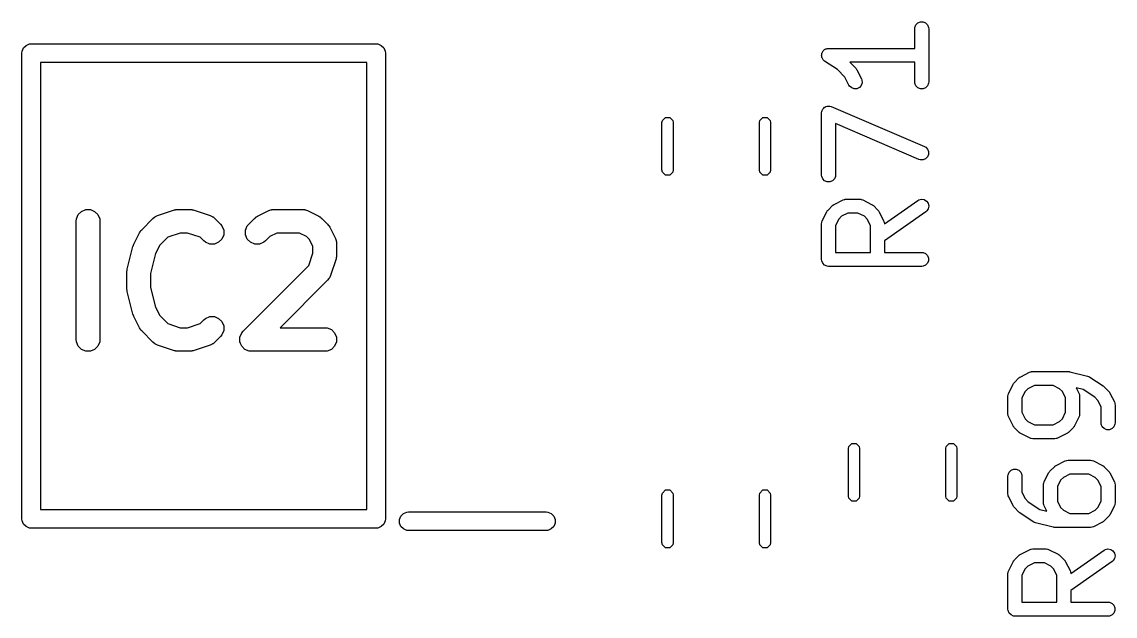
# Model space of a CAD drawing. Extents: x 1.07 to 8.07, y -3.47 to -0.77.
# Drawn here: x 3.4665 to 3.9283, y -2.984 to -2.7329 of the extents above; entities that cross this region are included whole.
import ezdxf

# ---------------------------------------------------------------- set-up
doc = ezdxf.new("R2010")
doc.units = 0
doc.header["$MEASUREMENT"] = 0
doc.layers.add('BLACK', color=7, linetype='CONTINUOUS')

msp = doc.modelspace()

# ---------------------------------------------------------------- linework, layer by layer
at = {"layer": 'BLACK', "linetype": 'CONTINUOUS'}
for p, q in [((3.84419, -2.73411), (3.84501, -2.7333)), ((3.84501, -2.7333), (3.84607, -2.73286)), ((3.84607, -2.73286), (3.84722, -2.73286)), ((3.84722, -2.73286), (3.84829, -2.7333)), ((3.84829, -2.7333), (3.8491, -2.73411)), ((3.84369, -2.73575), (3.84375, -2.73518)), ((3.84369, -2.74405), (3.84369, -2.73575)), ((3.84375, -2.73518), (3.84419, -2.73411)), ((3.8491, -2.73411), (3.84954, -2.73518)), ((3.84954, -2.73518), (3.8496, -2.73575)), ((3.8496, -2.73575), (3.8496, -2.75825)), ((3.4672, -2.74388), (3.46829, -2.74279)), ((3.46829, -2.74279), (3.4697, -2.7422)), ((3.4697, -2.7422), (3.47047, -2.74213)), ((3.47047, -2.74213), (3.61614, -2.74213)), ((3.61614, -2.74213), (3.61691, -2.7422)), ((3.61691, -2.7422), (3.61833, -2.74279)), ((3.61833, -2.74279), (3.61942, -2.74388)), ((3.46654, -2.74606), (3.46661, -2.74529)), ((3.46654, -2.94291), (3.46654, -2.74606)), ((3.46661, -2.74529), (3.4672, -2.74388)), ((3.61942, -2.74388), (3.62, -2.74529)), ((3.62, -2.74529), (3.62008, -2.74606)), ((3.62008, -2.74606), (3.62008, -2.94291)), ((3.80432, -2.747), (3.80438, -2.74672)), ((3.80438, -2.74729), (3.80432, -2.747)), ((3.80438, -2.74642), (3.80449, -2.74616)), ((3.80438, -2.74672), (3.80438, -2.74642)), ((3.80438, -2.74758), (3.80438, -2.74729)), ((3.80449, -2.74785), (3.80438, -2.74758)), ((3.80449, -2.74616), (3.80455, -2.74587)), ((3.80455, -2.74587), (3.80471, -2.74563)), ((3.80471, -2.74563), (3.80482, -2.74536)), ((3.80482, -2.74536), (3.80503, -2.74516)), ((3.80503, -2.74516), (3.80519, -2.74491)), ((3.80519, -2.74491), (3.80543, -2.74475)), ((3.80543, -2.74475), (3.80564, -2.74455)), ((3.80564, -2.74455), (3.8059, -2.74443)), ((3.8059, -2.74443), (3.80614, -2.74427)), ((3.80614, -2.74427), (3.80643, -2.74422)), ((3.80643, -2.74422), (3.8067, -2.7441)), ((3.8067, -2.7441), (3.80727, -2.74405)), ((3.80727, -2.74405), (3.80727, -2.74405)), ((3.80727, -2.74405), (3.80727, -2.74405)), ((3.80727, -2.74405), (3.80728, -2.74405)), ((3.80728, -2.74405), (3.84369, -2.74405)), ((3.47441, -2.75), (3.47441, -2.93898)), ((3.6122, -2.75), (3.47441, -2.75)), ((3.6122, -2.93898), (3.6122, -2.75)), ((3.80455, -2.74813), (3.80449, -2.74785)), ((3.80471, -2.74837), (3.80455, -2.74813)), ((3.80482, -2.74864), (3.80471, -2.74837)), ((3.80503, -2.74885), (3.80482, -2.74864)), ((3.80519, -2.74909), (3.80503, -2.74885)), ((3.80563, -2.74945), (3.80519, -2.74909)), ((3.80564, -2.74946), (3.80563, -2.74945)), ((3.81102, -2.75304), (3.80564, -2.74946)), ((3.80564, -2.74946), (3.80564, -2.74946)), ((3.80564, -2.74946), (3.80564, -2.74946)), ((3.84369, -2.74995), (3.81628, -2.74995)), ((3.81628, -2.74995), (3.81874, -2.75241)), ((3.84369, -2.75825), (3.84369, -2.74995)), ((3.81422, -2.75625), (3.81102, -2.75304)), ((3.81588, -2.75957), (3.81422, -2.75625)), ((3.81874, -2.75241), (3.81892, -2.75264)), ((3.81892, -2.75264), (3.81898, -2.75269)), ((3.81898, -2.75269), (3.81904, -2.75278)), ((3.81904, -2.75278), (3.81911, -2.75286)), ((3.81911, -2.75286), (3.81914, -2.75293)), ((3.81914, -2.75293), (3.81929, -2.75318)), ((3.81929, -2.75318), (3.82117, -2.75693)), ((3.82117, -2.75693), (3.82137, -2.75747)), ((3.81619, -2.76006), (3.81588, -2.75957)), ((3.81706, -2.76081), (3.81619, -2.76006)), ((3.81816, -2.76118), (3.81706, -2.76081)), ((3.8193, -2.7611), (3.81816, -2.76118)), ((3.82034, -2.76058), (3.8193, -2.7611)), ((3.82109, -2.75971), (3.82034, -2.76058)), ((3.82145, -2.75862), (3.82109, -2.75971)), ((3.82137, -2.75747), (3.82145, -2.75862)), ((3.84375, -2.75882), (3.84369, -2.75825)), ((3.84419, -2.75989), (3.84375, -2.75882)), ((3.84501, -2.7607), (3.84419, -2.75989)), ((3.84607, -2.76114), (3.84501, -2.7607)), ((3.84722, -2.76114), (3.84607, -2.76114)), ((3.84829, -2.7607), (3.84722, -2.76114)), ((3.8491, -2.75989), (3.84829, -2.7607)), ((3.84954, -2.75882), (3.8491, -2.75989)), ((3.8496, -2.75825), (3.84954, -2.75882)), ((3.80432, -2.77137), (3.80438, -2.7708)), ((3.80438, -2.7708), (3.80439, -2.77078)), ((3.80439, -2.77076), (3.80461, -2.77025)), ((3.80439, -2.77078), (3.80439, -2.77076)), ((3.80461, -2.77025), (3.80482, -2.76973)), ((3.80482, -2.76973), (3.80483, -2.76972)), ((3.80483, -2.76972), (3.80484, -2.7697)), ((3.80484, -2.7697), (3.80524, -2.76931)), ((3.80524, -2.76931), (3.80564, -2.76892)), ((3.80564, -2.76892), (3.80565, -2.76891)), ((3.80565, -2.76891), (3.80567, -2.7689)), ((3.80567, -2.7689), (3.80618, -2.76869)), ((3.80618, -2.76869), (3.8067, -2.76848)), ((3.8067, -2.76848), (3.80672, -2.76848)), ((3.80672, -2.76848), (3.80674, -2.76847)), ((3.80674, -2.76847), (3.80729, -2.76848)), ((3.80729, -2.76848), (3.80785, -2.76848)), ((3.80785, -2.76848), (3.80787, -2.76848)), ((3.80787, -2.76848), (3.80789, -2.76848)), ((3.80789, -2.76848), (3.80844, -2.76866)), ((3.80844, -2.76866), (3.84781, -2.78553)), ((3.73691, -2.7754), (3.73709, -2.7745)), ((3.73691, -2.79546), (3.73691, -2.7754)), ((3.73709, -2.7745), (3.73837, -2.77322)), ((3.73837, -2.77322), (3.74018, -2.77322)), ((3.74018, -2.77322), (3.74145, -2.7745)), ((3.74145, -2.7745), (3.74163, -2.7754)), ((3.74163, -2.7754), (3.74163, -2.79546)), ((3.77805, -2.7754), (3.77823, -2.7745)), ((3.77805, -2.79546), (3.77805, -2.7754)), ((3.77823, -2.7745), (3.77951, -2.77322)), ((3.77951, -2.77322), (3.78132, -2.77322)), ((3.78132, -2.77322), (3.7826, -2.7745)), ((3.7826, -2.7745), (3.78278, -2.7754)), ((3.78278, -2.7754), (3.78278, -2.79546)), ((3.80432, -2.79762), (3.80432, -2.77137)), ((3.84548, -2.79096), (3.81023, -2.77585)), ((3.81023, -2.77585), (3.81023, -2.79762)), ((3.84781, -2.78553), (3.84832, -2.78581)), ((3.84832, -2.78581), (3.84912, -2.78663)), ((3.84954, -2.78886), (3.84908, -2.78992)), ((3.84912, -2.78663), (3.84955, -2.7877)), ((3.84955, -2.7877), (3.84954, -2.78886)), ((3.84604, -2.79113), (3.84548, -2.79096)), ((3.84719, -2.79115), (3.84604, -2.79113)), ((3.84826, -2.79072), (3.84719, -2.79115)), ((3.84908, -2.78992), (3.84826, -2.79072)), ((3.73709, -2.79637), (3.73691, -2.79546)), ((3.73837, -2.79764), (3.73709, -2.79637)), ((3.74018, -2.79764), (3.73837, -2.79764)), ((3.74145, -2.79637), (3.74018, -2.79764)), ((3.74163, -2.79546), (3.74145, -2.79637)), ((3.77823, -2.79637), (3.77805, -2.79546)), ((3.77951, -2.79764), (3.77823, -2.79637)), ((3.78132, -2.79764), (3.77951, -2.79764)), ((3.7826, -2.79637), (3.78132, -2.79764)), ((3.78278, -2.79546), (3.7826, -2.79637)), ((3.80438, -2.7982), (3.80432, -2.79762)), ((3.80482, -2.79926), (3.80438, -2.7982)), ((3.81017, -2.7982), (3.80973, -2.79926)), ((3.81023, -2.79762), (3.81017, -2.7982)), ((3.80564, -2.80007), (3.80482, -2.79926)), ((3.8067, -2.80052), (3.80564, -2.80007)), ((3.80785, -2.80052), (3.8067, -2.80052)), ((3.80892, -2.80007), (3.80785, -2.80052)), ((3.80973, -2.79926), (3.80892, -2.80007)), ((3.49172, -2.81294), (3.49352, -2.8122)), ((3.49352, -2.8122), (3.49547, -2.8122)), ((3.49547, -2.8122), (3.49728, -2.81294)), ((3.52387, -2.81474), (3.53101, -2.81236)), ((3.53101, -2.81236), (3.5315, -2.81225)), ((3.5315, -2.81225), (3.53162, -2.8122)), ((3.53162, -2.8122), (3.53179, -2.81218)), ((3.53179, -2.81218), (3.53197, -2.81214)), ((3.53197, -2.81214), (3.5321, -2.81215)), ((3.5321, -2.81215), (3.53259, -2.8121)), ((3.53259, -2.8121), (3.53735, -2.8121)), ((3.53735, -2.8121), (3.53785, -2.81215)), ((3.53785, -2.81215), (3.53798, -2.81214)), ((3.53798, -2.81214), (3.53815, -2.81218)), ((3.53815, -2.81218), (3.53833, -2.8122)), ((3.53833, -2.8122), (3.53845, -2.81225)), ((3.53845, -2.81225), (3.53894, -2.81236)), ((3.53894, -2.81236), (3.54608, -2.81474)), ((3.57083, -2.81263), (3.57175, -2.81228)), ((3.57175, -2.81228), (3.57193, -2.81226)), ((3.57193, -2.81226), (3.57209, -2.8122)), ((3.57209, -2.8122), (3.57307, -2.8121)), ((3.57307, -2.8121), (3.58497, -2.8121)), ((3.58497, -2.8121), (3.58595, -2.8122)), ((3.58595, -2.8122), (3.58612, -2.81226)), ((3.58612, -2.81226), (3.58629, -2.81228)), ((3.58629, -2.81228), (3.58721, -2.81263)), ((3.80706, -2.8124), (3.80894, -2.81053)), ((3.80894, -2.81053), (3.80916, -2.81034)), ((3.80916, -2.81034), (3.80922, -2.81028)), ((3.80922, -2.81028), (3.8093, -2.81023)), ((3.8093, -2.81023), (3.80939, -2.81016)), ((3.80939, -2.81016), (3.80946, -2.81013)), ((3.80946, -2.81013), (3.80971, -2.80998)), ((3.80971, -2.80998), (3.81345, -2.8081)), ((3.81345, -2.8081), (3.814, -2.80789)), ((3.814, -2.80789), (3.8141, -2.80789)), ((3.8141, -2.80789), (3.8142, -2.80785)), ((3.8142, -2.80785), (3.81478, -2.80779)), ((3.81478, -2.80779), (3.8204, -2.80779)), ((3.8204, -2.80779), (3.82098, -2.80785)), ((3.82098, -2.80785), (3.82107, -2.80789)), ((3.82107, -2.80789), (3.82118, -2.80789)), ((3.82118, -2.80789), (3.82172, -2.8081)), ((3.82172, -2.8081), (3.82547, -2.80998)), ((3.82547, -2.80998), (3.82572, -2.81013)), ((3.82572, -2.81013), (3.82579, -2.81016)), ((3.82579, -2.81016), (3.82587, -2.81023)), ((3.82587, -2.81023), (3.82596, -2.81028)), ((3.82596, -2.81028), (3.82601, -2.81034)), ((3.82601, -2.81034), (3.82624, -2.81053)), ((3.82624, -2.81053), (3.82811, -2.8124)), ((3.83085, -2.8182), (3.84495, -2.80832)), ((3.84495, -2.80832), (3.84546, -2.80804)), ((3.84546, -2.80804), (3.84658, -2.80779)), ((3.84658, -2.80779), (3.84772, -2.80799)), ((3.84772, -2.80799), (3.84869, -2.80861)), ((3.84869, -2.80861), (3.84935, -2.80955)), ((3.8494, -2.81181), (3.84878, -2.81278)), ((3.84935, -2.80955), (3.8496, -2.81068)), ((3.8496, -2.81068), (3.8494, -2.81181)), ((3.4895, -2.8171), (3.48959, -2.81612)), ((3.48959, -2.81612), (3.49034, -2.81432)), ((3.49034, -2.81432), (3.49172, -2.81294)), ((3.49728, -2.81294), (3.49865, -2.81432)), ((3.49865, -2.81432), (3.4994, -2.81612)), ((3.4994, -2.81612), (3.4995, -2.8171)), ((3.51715, -2.82071), (3.52191, -2.81594)), ((3.52191, -2.81594), (3.52267, -2.81532)), ((3.52267, -2.81532), (3.52284, -2.81525)), ((3.52284, -2.81525), (3.52297, -2.81514)), ((3.52297, -2.81514), (3.52387, -2.81474)), ((3.54608, -2.81474), (3.54697, -2.81514)), ((3.54697, -2.81514), (3.54711, -2.81525)), ((3.54711, -2.81525), (3.54728, -2.81532)), ((3.54728, -2.81532), (3.54803, -2.81594)), ((3.54803, -2.81594), (3.55041, -2.81833)), ((3.56239, -2.81833), (3.56477, -2.81594)), ((3.56477, -2.81594), (3.56516, -2.81563)), ((3.56516, -2.81563), (3.56524, -2.81553)), ((3.56524, -2.81553), (3.56539, -2.81544)), ((3.56539, -2.81544), (3.56553, -2.81532)), ((3.56553, -2.81532), (3.56565, -2.81527)), ((3.56565, -2.81527), (3.56607, -2.81501)), ((3.56607, -2.81501), (3.57083, -2.81263)), ((3.58721, -2.81263), (3.59197, -2.81501)), ((3.59197, -2.81501), (3.59239, -2.81527)), ((3.59239, -2.81527), (3.59251, -2.81532)), ((3.59251, -2.81532), (3.59265, -2.81544)), ((3.59265, -2.81544), (3.5928, -2.81553)), ((3.5928, -2.81553), (3.59289, -2.81563)), ((3.59289, -2.81563), (3.59327, -2.81594)), ((3.59327, -2.81594), (3.59565, -2.81833)), ((3.80443, -2.81746), (3.80464, -2.81692)), ((3.80464, -2.81692), (3.80651, -2.81317)), ((3.80651, -2.81317), (3.80667, -2.81292)), ((3.80667, -2.81292), (3.8067, -2.81285)), ((3.8067, -2.81285), (3.80676, -2.81277)), ((3.80676, -2.81277), (3.80682, -2.81268)), ((3.80682, -2.81268), (3.80688, -2.81263)), ((3.80688, -2.81263), (3.80706, -2.8124)), ((3.81158, -2.81624), (3.81023, -2.81894)), ((3.81277, -2.81504), (3.81158, -2.81624)), ((3.81547, -2.8137), (3.81277, -2.81504)), ((3.8197, -2.8137), (3.81547, -2.8137)), ((3.8224, -2.81504), (3.8197, -2.8137)), ((3.8236, -2.81624), (3.8224, -2.81504)), ((3.82495, -2.81894), (3.8236, -2.81624)), ((3.82811, -2.8124), (3.8283, -2.81263)), ((3.8283, -2.81263), (3.82836, -2.81268)), ((3.82836, -2.81268), (3.82841, -2.81277)), ((3.82841, -2.81277), (3.82848, -2.81285)), ((3.82848, -2.81285), (3.82851, -2.81292)), ((3.82851, -2.81292), (3.82866, -2.81317)), ((3.82866, -2.81317), (3.83054, -2.81692)), ((3.83054, -2.81692), (3.83075, -2.81746)), ((3.84834, -2.81316), (3.83085, -2.8254)), ((3.84878, -2.81278), (3.84834, -2.81316)), ((3.4895, -2.8671), (3.4895, -2.8171)), ((3.4995, -2.8171), (3.4995, -2.8671)), ((3.51622, -2.82201), (3.51648, -2.82159)), ((3.51648, -2.82159), (3.51653, -2.82146)), ((3.51653, -2.82146), (3.51664, -2.82133)), ((3.51664, -2.82133), (3.51674, -2.82118)), ((3.51674, -2.82118), (3.51684, -2.82109)), ((3.51684, -2.82109), (3.51715, -2.82071)), ((3.55041, -2.81833), (3.55104, -2.81908)), ((3.55104, -2.81908), (3.55178, -2.82089)), ((3.55178, -2.82089), (3.55178, -2.82284)), ((3.56102, -2.82089), (3.56177, -2.81908)), ((3.56102, -2.82284), (3.56102, -2.82089)), ((3.56177, -2.81908), (3.56239, -2.81833)), ((3.59565, -2.81833), (3.59597, -2.81871)), ((3.59597, -2.81871), (3.59607, -2.8188)), ((3.59607, -2.8188), (3.59616, -2.81895)), ((3.59616, -2.81895), (3.59627, -2.81908)), ((3.59627, -2.81908), (3.59632, -2.81921)), ((3.59632, -2.81921), (3.59659, -2.81962)), ((3.59659, -2.81962), (3.59897, -2.82439)), ((3.80432, -2.81824), (3.80438, -2.81767)), ((3.80432, -2.83324), (3.80432, -2.81824)), ((3.80438, -2.81767), (3.80442, -2.81757)), ((3.80442, -2.81757), (3.80443, -2.81746)), ((3.81023, -2.81894), (3.81023, -2.83029)), ((3.82495, -2.83029), (3.82495, -2.81894)), ((3.83075, -2.81746), (3.83075, -2.81757)), ((3.83075, -2.81757), (3.83079, -2.81767)), ((3.83079, -2.81767), (3.83085, -2.8182)), ((3.51383, -2.82677), (3.51622, -2.82201)), ((3.52815, -2.82385), (3.5248, -2.8272)), ((3.5334, -2.8221), (3.52815, -2.82385)), ((3.53654, -2.8221), (3.5334, -2.8221)), ((3.5418, -2.82385), (3.53654, -2.8221)), ((3.54334, -2.8254), (3.5418, -2.82385)), ((3.5441, -2.82602), (3.54334, -2.8254)), ((3.5459, -2.82676), (3.5441, -2.82602)), ((3.54966, -2.82602), (3.54785, -2.82676)), ((3.55104, -2.82464), (3.54966, -2.82602)), ((3.55178, -2.82284), (3.55104, -2.82464)), ((3.56177, -2.82464), (3.56102, -2.82284)), ((3.56315, -2.82602), (3.56177, -2.82464)), ((3.56495, -2.82676), (3.56315, -2.82602)), ((3.5687, -2.82602), (3.5669, -2.82676)), ((3.56946, -2.8254), (3.5687, -2.82602)), ((3.57127, -2.82359), (3.56946, -2.8254)), ((3.57425, -2.8221), (3.57127, -2.82359)), ((3.58379, -2.8221), (3.57425, -2.8221)), ((3.58677, -2.82359), (3.58379, -2.8221)), ((3.58801, -2.82482), (3.58677, -2.82359)), ((3.5895, -2.8278), (3.58801, -2.82482)), ((3.59897, -2.82439), (3.59932, -2.8253)), ((3.59932, -2.8253), (3.59933, -2.82548)), ((3.59933, -2.82548), (3.5994, -2.82565)), ((3.5994, -2.82565), (3.5995, -2.82662)), ((3.83085, -2.8254), (3.83085, -2.83029)), ((3.51108, -2.83731), (3.51346, -2.82779)), ((3.51346, -2.82779), (3.51348, -2.82772)), ((3.51348, -2.82768), (3.51364, -2.82728)), ((3.51348, -2.82772), (3.51348, -2.82768)), ((3.51364, -2.82728), (3.51379, -2.82687)), ((3.51379, -2.82687), (3.51381, -2.82684)), ((3.51381, -2.82684), (3.51383, -2.82677)), ((3.52302, -2.83075), (3.52093, -2.83914)), ((3.5248, -2.8272), (3.52302, -2.83075)), ((3.54785, -2.82676), (3.5459, -2.82676)), ((3.5669, -2.82676), (3.56495, -2.82676)), ((3.58775, -2.83583), (3.5895, -2.83057)), ((3.5895, -2.83057), (3.5895, -2.8278)), ((3.5995, -2.82662), (3.5995, -2.83138)), ((3.81023, -2.83029), (3.82495, -2.83029)), ((3.83085, -2.83029), (3.84665, -2.83029)), ((3.84665, -2.83029), (3.84722, -2.83034)), ((3.84722, -2.83034), (3.84829, -2.83078)), ((3.84829, -2.83078), (3.8491, -2.8316)), ((3.59924, -2.83297), (3.59686, -2.84011)), ((3.59935, -2.83248), (3.59924, -2.83297)), ((3.5994, -2.83236), (3.59935, -2.83248)), ((3.59942, -2.83218), (3.5994, -2.83236)), ((3.59946, -2.83201), (3.59942, -2.83218)), ((3.5995, -2.83138), (3.59945, -2.83188)), ((3.59945, -2.83188), (3.59946, -2.83201)), ((3.80438, -2.83382), (3.80432, -2.83324)), ((3.80482, -2.83488), (3.80438, -2.83382)), ((3.80564, -2.83569), (3.80482, -2.83488)), ((3.8491, -2.83488), (3.84829, -2.83569)), ((3.8491, -2.8316), (3.84954, -2.83266)), ((3.84954, -2.83382), (3.8491, -2.83488)), ((3.84954, -2.83266), (3.84954, -2.83382)), ((3.51093, -2.83828), (3.51099, -2.83792)), ((3.51094, -2.83836), (3.51093, -2.83828)), ((3.51093, -2.83853), (3.51094, -2.83836)), ((3.51093, -2.84567), (3.51093, -2.83853)), ((3.51099, -2.83792), (3.51102, -2.83755)), ((3.51102, -2.83755), (3.51105, -2.83748)), ((3.51105, -2.83748), (3.51108, -2.83731)), ((3.52093, -2.83914), (3.52093, -2.84506)), ((3.56001, -2.86356), (3.58775, -2.83583)), ((3.8067, -2.83614), (3.80564, -2.83569)), ((3.80728, -2.83619), (3.8067, -2.83614)), ((3.84665, -2.83619), (3.80728, -2.83619)), ((3.84722, -2.83614), (3.84665, -2.83619)), ((3.84829, -2.83569), (3.84722, -2.83614)), ((3.59565, -2.84206), (3.57562, -2.8621)), ((3.59627, -2.84131), (3.59565, -2.84206)), ((3.59634, -2.84114), (3.59627, -2.84131)), ((3.59646, -2.841), (3.59634, -2.84114)), ((3.59686, -2.84011), (3.59646, -2.841)), ((3.51094, -2.84584), (3.51093, -2.84567)), ((3.51093, -2.84591), (3.51094, -2.84584)), ((3.51099, -2.84628), (3.51093, -2.84591)), ((3.51102, -2.84665), (3.51099, -2.84628)), ((3.51105, -2.84671), (3.51102, -2.84665)), ((3.51108, -2.84688), (3.51105, -2.84671)), ((3.51346, -2.85641), (3.51108, -2.84688)), ((3.52093, -2.84506), (3.52302, -2.85345)), ((3.52302, -2.85345), (3.5248, -2.85699)), ((3.51348, -2.85648), (3.51346, -2.85641)), ((3.51348, -2.85652), (3.51348, -2.85648)), ((3.51364, -2.85692), (3.51348, -2.85652)), ((3.51379, -2.85733), (3.51364, -2.85692)), ((3.51381, -2.85736), (3.51379, -2.85733)), ((3.51383, -2.85743), (3.51381, -2.85736)), ((3.51622, -2.86219), (3.51383, -2.85743)), ((3.5248, -2.85699), (3.52815, -2.86035)), ((3.54334, -2.8588), (3.5441, -2.85818)), ((3.5441, -2.85818), (3.5459, -2.85743)), ((3.5459, -2.85743), (3.54785, -2.85743)), ((3.54785, -2.85743), (3.54966, -2.85818)), ((3.54966, -2.85818), (3.55104, -2.85956)), ((3.51648, -2.86261), (3.51622, -2.86219)), ((3.51653, -2.86273), (3.51648, -2.86261)), ((3.51664, -2.86287), (3.51653, -2.86273)), ((3.51674, -2.86302), (3.51664, -2.86287)), ((3.51684, -2.86311), (3.51674, -2.86302)), ((3.51715, -2.86349), (3.51684, -2.86311)), ((3.52815, -2.86035), (3.5334, -2.8621)), ((3.5334, -2.8621), (3.53654, -2.8621)), ((3.53654, -2.8621), (3.5418, -2.86035)), ((3.5418, -2.86035), (3.54334, -2.8588)), ((3.55104, -2.85956), (3.55178, -2.86136)), ((3.55178, -2.86136), (3.55178, -2.86331)), ((3.57562, -2.8621), (3.5945, -2.8621)), ((3.5945, -2.8621), (3.59547, -2.8622)), ((3.59547, -2.8622), (3.59728, -2.86294)), ((3.59728, -2.86294), (3.59865, -2.86432)), ((3.48959, -2.86807), (3.4895, -2.8671)), ((3.4995, -2.8671), (3.4994, -2.86807)), ((3.52191, -2.86825), (3.51715, -2.86349)), ((3.55041, -2.86587), (3.54803, -2.86825)), ((3.55104, -2.86512), (3.55041, -2.86587)), ((3.55178, -2.86331), (3.55104, -2.86512)), ((3.55864, -2.86612), (3.55939, -2.86432)), ((3.55864, -2.86807), (3.55864, -2.86612)), ((3.55939, -2.86432), (3.56001, -2.86356)), ((3.59865, -2.86432), (3.5994, -2.86612)), ((3.5994, -2.86612), (3.5994, -2.86807)), ((3.49034, -2.86988), (3.48959, -2.86807)), ((3.49172, -2.87126), (3.49034, -2.86988)), ((3.49352, -2.872), (3.49172, -2.87126)), ((3.49547, -2.872), (3.49352, -2.872)), ((3.49728, -2.87126), (3.49547, -2.872)), ((3.49865, -2.86988), (3.49728, -2.87126)), ((3.4994, -2.86807), (3.49865, -2.86988)), ((3.52267, -2.86888), (3.52191, -2.86825)), ((3.52284, -2.86894), (3.52267, -2.86888)), ((3.52297, -2.86906), (3.52284, -2.86894)), ((3.52387, -2.86946), (3.52297, -2.86906)), ((3.53101, -2.87184), (3.52387, -2.86946)), ((3.5315, -2.87195), (3.53101, -2.87184)), ((3.53162, -2.872), (3.5315, -2.87195)), ((3.53179, -2.87202), (3.53162, -2.872)), ((3.53197, -2.87206), (3.53179, -2.87202)), ((3.5321, -2.87205), (3.53197, -2.87206)), ((3.53259, -2.8721), (3.5321, -2.87205)), ((3.53735, -2.8721), (3.53259, -2.8721)), ((3.53785, -2.87205), (3.53735, -2.8721)), ((3.53798, -2.87206), (3.53785, -2.87205)), ((3.53815, -2.87202), (3.53798, -2.87206)), ((3.53833, -2.872), (3.53815, -2.87202)), ((3.53845, -2.87195), (3.53833, -2.872)), ((3.53894, -2.87184), (3.53845, -2.87195)), ((3.54608, -2.86946), (3.53894, -2.87184)), ((3.54697, -2.86906), (3.54608, -2.86946)), ((3.54711, -2.86894), (3.54697, -2.86906)), ((3.54728, -2.86888), (3.54711, -2.86894)), ((3.54803, -2.86825), (3.54728, -2.86888)), ((3.55895, -2.86882), (3.55864, -2.86807)), ((3.55939, -2.86988), (3.55895, -2.86882)), ((3.56077, -2.87126), (3.55939, -2.86988)), ((3.55939, -2.86988), (3.55939, -2.86988)), ((3.56257, -2.872), (3.56077, -2.87126)), ((3.56355, -2.8721), (3.56257, -2.872)), ((3.56257, -2.872), (3.56257, -2.872)), ((3.5945, -2.8721), (3.56355, -2.8721)), ((3.59547, -2.872), (3.5945, -2.8721)), ((3.59728, -2.87126), (3.59547, -2.872)), ((3.59865, -2.86988), (3.59728, -2.87126)), ((3.5994, -2.86807), (3.59865, -2.86988)), ((3.88845, -2.88281), (3.8922, -2.88093)), ((3.8922, -2.88093), (3.89274, -2.88073)), ((3.89274, -2.88073), (3.89284, -2.88072)), ((3.89284, -2.88072), (3.89294, -2.88068)), ((3.89294, -2.88068), (3.89352, -2.88062)), ((3.89352, -2.88062), (3.90851, -2.88062)), ((3.90851, -2.88062), (3.90861, -2.88063)), ((3.90861, -2.88063), (3.90866, -2.88063)), ((3.90866, -2.88063), (3.90887, -2.88066)), ((3.90887, -2.88066), (3.90909, -2.88068)), ((3.90909, -2.88068), (3.90913, -2.8807)), ((3.90913, -2.8807), (3.90923, -2.88071)), ((3.90923, -2.88071), (3.91673, -2.88259)), ((3.88338, -2.88975), (3.88525, -2.886)), ((3.88525, -2.886), (3.88541, -2.88576)), ((3.88541, -2.88576), (3.88544, -2.88568)), ((3.88544, -2.88568), (3.8855, -2.8856)), ((3.8855, -2.8856), (3.88556, -2.88551)), ((3.88556, -2.88551), (3.88562, -2.88546)), ((3.88562, -2.88546), (3.8858, -2.88524)), ((3.8858, -2.88524), (3.88768, -2.88336)), ((3.88768, -2.88336), (3.8879, -2.88318)), ((3.8879, -2.88318), (3.88796, -2.88312)), ((3.88796, -2.88312), (3.88804, -2.88306)), ((3.88804, -2.88306), (3.88813, -2.883)), ((3.88813, -2.883), (3.8882, -2.88297)), ((3.8882, -2.88297), (3.88845, -2.88281)), ((3.91673, -2.88259), (3.91707, -2.88271)), ((3.91707, -2.88271), (3.91714, -2.88272)), ((3.91714, -2.88272), (3.9172, -2.88276)), ((3.9172, -2.88276), (3.91727, -2.88278)), ((3.91727, -2.88278), (3.91733, -2.88282)), ((3.91733, -2.88282), (3.91765, -2.88299)), ((3.91765, -2.88299), (3.92327, -2.88674)), ((3.88306, -2.89107), (3.88312, -2.8905)), ((3.88312, -2.8905), (3.88316, -2.8904)), ((3.88316, -2.8904), (3.88317, -2.89029)), ((3.88317, -2.89029), (3.88338, -2.88975)), ((3.89032, -2.88907), (3.88897, -2.89177)), ((3.89152, -2.88788), (3.89032, -2.88907)), ((3.89421, -2.88653), (3.89152, -2.88788)), ((3.90219, -2.88653), (3.89421, -2.88653)), ((3.90489, -2.88788), (3.90219, -2.88653)), ((3.90609, -2.88907), (3.90489, -2.88788)), ((3.90744, -2.89177), (3.90609, -2.88907)), ((3.9148, -2.88819), (3.91188, -2.88746)), ((3.91188, -2.88746), (3.91303, -2.88975)), ((3.91303, -2.88975), (3.91324, -2.89029)), ((3.91324, -2.89029), (3.91324, -2.8904)), ((3.91324, -2.8904), (3.91328, -2.8905)), ((3.91328, -2.8905), (3.91334, -2.89107)), ((3.91976, -2.89149), (3.9148, -2.88819)), ((3.92327, -2.88674), (3.92328, -2.88674)), ((3.92328, -2.88674), (3.92328, -2.88674)), ((3.92328, -2.88674), (3.9235, -2.88692)), ((3.9235, -2.88692), (3.92372, -2.88711)), ((3.92372, -2.88711), (3.92372, -2.88711)), ((3.92372, -2.88711), (3.92372, -2.88711)), ((3.92372, -2.88711), (3.9256, -2.88899)), ((3.9256, -2.88899), (3.92579, -2.88921)), ((3.92579, -2.88921), (3.92584, -2.88926)), ((3.92584, -2.88926), (3.9259, -2.88935)), ((3.9259, -2.88935), (3.92597, -2.88943)), ((3.92597, -2.88943), (3.926, -2.88951)), ((3.926, -2.88951), (3.92615, -2.88975)), ((3.92615, -2.88975), (3.92803, -2.8935)), ((3.88306, -2.89857), (3.88306, -2.89107)), ((3.88897, -2.89177), (3.88897, -2.89788)), ((3.90744, -2.89788), (3.90744, -2.89177)), ((3.91334, -2.89107), (3.91334, -2.89857)), ((3.92109, -2.89282), (3.91976, -2.89149)), ((3.92243, -2.89552), (3.92109, -2.89282)), ((3.92803, -2.8935), (3.92823, -2.89404)), ((3.92823, -2.89404), (3.92824, -2.89415)), ((3.92824, -2.89415), (3.92828, -2.89425)), ((3.92828, -2.89425), (3.92834, -2.89482)), ((3.92834, -2.89482), (3.92834, -2.90232)), ((3.88312, -2.89915), (3.88306, -2.89857)), ((3.88316, -2.89925), (3.88312, -2.89915)), ((3.88317, -2.89935), (3.88316, -2.89925)), ((3.88338, -2.89989), (3.88317, -2.89935)), ((3.88525, -2.90364), (3.88338, -2.89989)), ((3.88897, -2.89788), (3.89032, -2.90057)), ((3.90609, -2.90057), (3.90744, -2.89788)), ((3.91303, -2.89989), (3.91115, -2.90364)), ((3.91324, -2.89935), (3.91303, -2.89989)), ((3.91328, -2.89915), (3.91324, -2.89925)), ((3.91324, -2.89925), (3.91324, -2.89935)), ((3.91334, -2.89857), (3.91328, -2.89915)), ((3.92243, -2.90232), (3.92243, -2.89552)), ((3.88541, -2.90389), (3.88525, -2.90364)), ((3.88544, -2.90396), (3.88541, -2.90389)), ((3.8855, -2.90404), (3.88544, -2.90396)), ((3.88556, -2.90413), (3.8855, -2.90404)), ((3.88562, -2.90418), (3.88556, -2.90413)), ((3.8858, -2.90441), (3.88562, -2.90418)), ((3.88768, -2.90629), (3.8858, -2.90441)), ((3.89032, -2.90057), (3.89152, -2.90177)), ((3.89152, -2.90177), (3.89421, -2.90312)), ((3.89421, -2.90312), (3.90219, -2.90312)), ((3.90219, -2.90312), (3.90489, -2.90177)), ((3.90489, -2.90177), (3.90609, -2.90057)), ((3.9106, -2.90441), (3.90873, -2.90629)), ((3.91079, -2.90418), (3.9106, -2.90441)), ((3.91085, -2.90413), (3.91079, -2.90418)), ((3.9109, -2.90404), (3.91085, -2.90413)), ((3.91097, -2.90396), (3.9109, -2.90404)), ((3.911, -2.90389), (3.91097, -2.90396)), ((3.91115, -2.90364), (3.911, -2.90389)), ((3.92249, -2.9029), (3.92243, -2.90232)), ((3.92293, -2.90396), (3.92249, -2.9029)), ((3.92375, -2.90478), (3.92293, -2.90396)), ((3.92784, -2.90396), (3.92703, -2.90478)), ((3.92828, -2.9029), (3.92784, -2.90396)), ((3.92834, -2.90232), (3.92828, -2.9029)), ((3.8879, -2.90647), (3.88768, -2.90629)), ((3.88796, -2.90653), (3.8879, -2.90647)), ((3.88804, -2.90659), (3.88796, -2.90653)), ((3.88813, -2.90665), (3.88804, -2.90659)), ((3.8882, -2.90668), (3.88813, -2.90665)), ((3.88845, -2.90684), (3.8882, -2.90668)), ((3.8922, -2.90871), (3.88845, -2.90684)), ((3.89274, -2.90892), (3.8922, -2.90871)), ((3.89284, -2.90893), (3.89274, -2.90892)), ((3.89294, -2.90897), (3.89284, -2.90893)), ((3.89352, -2.90903), (3.89294, -2.90897)), ((3.90289, -2.90903), (3.89352, -2.90903)), ((3.90347, -2.90897), (3.90289, -2.90903)), ((3.90356, -2.90893), (3.90347, -2.90897)), ((3.90367, -2.90892), (3.90356, -2.90893)), ((3.90421, -2.90871), (3.90367, -2.90892)), ((3.90796, -2.90684), (3.90421, -2.90871)), ((3.90821, -2.90668), (3.90796, -2.90684)), ((3.90828, -2.90665), (3.90821, -2.90668)), ((3.90836, -2.90659), (3.90828, -2.90665)), ((3.90845, -2.90653), (3.90836, -2.90659)), ((3.9085, -2.90647), (3.90845, -2.90653)), ((3.90873, -2.90629), (3.9085, -2.90647)), ((3.92481, -2.90522), (3.92375, -2.90478)), ((3.92596, -2.90522), (3.92481, -2.90522)), ((3.92703, -2.90478), (3.92596, -2.90522)), ((3.81565, -2.9132), (3.81583, -2.9123)), ((3.81565, -2.93326), (3.81565, -2.9132)), ((3.81583, -2.9123), (3.81711, -2.91102)), ((3.81711, -2.91102), (3.81892, -2.91102)), ((3.81892, -2.91102), (3.82019, -2.9123)), ((3.82019, -2.9123), (3.82037, -2.9132)), ((3.82037, -2.9132), (3.82037, -2.93326)), ((3.85679, -2.9132), (3.85697, -2.9123)), ((3.85679, -2.93326), (3.85679, -2.9132)), ((3.85697, -2.9123), (3.85825, -2.91102)), ((3.85825, -2.91102), (3.86006, -2.91102)), ((3.86006, -2.91102), (3.86134, -2.9123)), ((3.86134, -2.9123), (3.86152, -2.9132)), ((3.86152, -2.9132), (3.86152, -2.93326)), ((3.90344, -2.9203), (3.90719, -2.91843)), ((3.90719, -2.91843), (3.90773, -2.91822)), ((3.90773, -2.91822), (3.90784, -2.91822)), ((3.90784, -2.91822), (3.90794, -2.91817)), ((3.90794, -2.91817), (3.90851, -2.91812)), ((3.90851, -2.91812), (3.91789, -2.91812)), ((3.91789, -2.91812), (3.91846, -2.91817)), ((3.91846, -2.91817), (3.91856, -2.91822)), ((3.91856, -2.91822), (3.91867, -2.91822)), ((3.91867, -2.91822), (3.91921, -2.91843)), ((3.91921, -2.91843), (3.92296, -2.9203)), ((3.88312, -2.92424), (3.88356, -2.92318)), ((3.88356, -2.92318), (3.88438, -2.92237)), ((3.88438, -2.92237), (3.88544, -2.92192)), ((3.88544, -2.92192), (3.88659, -2.92192)), ((3.88659, -2.92192), (3.88766, -2.92237)), ((3.88766, -2.92237), (3.88847, -2.92318)), ((3.88847, -2.92318), (3.88891, -2.92424)), ((3.9004, -2.92325), (3.90043, -2.92318)), ((3.90043, -2.92318), (3.9005, -2.9231)), ((3.9005, -2.9231), (3.90056, -2.92301)), ((3.90056, -2.92301), (3.90062, -2.92296)), ((3.90062, -2.92296), (3.9008, -2.92273)), ((3.9008, -2.92273), (3.90268, -2.92086)), ((3.90268, -2.92086), (3.9029, -2.92067)), ((3.9029, -2.92067), (3.90295, -2.92061)), ((3.90295, -2.92061), (3.90304, -2.92056)), ((3.90304, -2.92056), (3.90312, -2.92049)), ((3.90312, -2.92049), (3.9032, -2.92046)), ((3.9032, -2.92046), (3.90344, -2.9203)), ((3.92296, -2.9203), (3.92321, -2.92046)), ((3.92321, -2.92046), (3.92328, -2.92049)), ((3.92328, -2.92049), (3.92336, -2.92056)), ((3.92336, -2.92056), (3.92345, -2.92061)), ((3.92345, -2.92061), (3.9235, -2.92067)), ((3.9235, -2.92067), (3.92372, -2.92086)), ((3.92372, -2.92086), (3.9256, -2.92273)), ((3.9256, -2.92273), (3.92579, -2.92296)), ((3.92579, -2.92296), (3.92584, -2.92301)), ((3.92584, -2.92301), (3.9259, -2.9231)), ((3.9259, -2.9231), (3.92597, -2.92318)), ((3.92597, -2.92318), (3.926, -2.92325)), ((3.88306, -2.92482), (3.88312, -2.92424)), ((3.88306, -2.93232), (3.88306, -2.92482)), ((3.88891, -2.92424), (3.88897, -2.92482)), ((3.88897, -2.92482), (3.88897, -2.93162)), ((3.89816, -2.9279), (3.89817, -2.92779)), ((3.89817, -2.92779), (3.89837, -2.92725)), ((3.89837, -2.92725), (3.90025, -2.9235)), ((3.90025, -2.9235), (3.9004, -2.92325)), ((3.90532, -2.92657), (3.90397, -2.92927)), ((3.90651, -2.92537), (3.90532, -2.92657)), ((3.90921, -2.92402), (3.90651, -2.92537)), ((3.91719, -2.92402), (3.90921, -2.92402)), ((3.91989, -2.92537), (3.91719, -2.92402)), ((3.92109, -2.92657), (3.91989, -2.92537)), ((3.92243, -2.92927), (3.92109, -2.92657)), ((3.926, -2.92325), (3.92615, -2.9235)), ((3.92615, -2.9235), (3.92803, -2.92725)), ((3.92803, -2.92725), (3.92823, -2.92779)), ((3.92823, -2.92779), (3.92824, -2.9279)), ((3.73691, -2.93288), (3.73709, -2.93198)), ((3.73709, -2.93198), (3.73837, -2.9307)), ((3.73837, -2.9307), (3.74018, -2.9307)), ((3.74018, -2.9307), (3.74145, -2.93198)), ((3.74145, -2.93198), (3.74163, -2.93288)), ((3.77805, -2.93288), (3.77823, -2.93198)), ((3.77823, -2.93198), (3.77951, -2.9307)), ((3.77951, -2.9307), (3.78132, -2.9307)), ((3.78132, -2.9307), (3.7826, -2.93198)), ((3.7826, -2.93198), (3.78278, -2.93288)), ((3.88312, -2.9329), (3.88306, -2.93232)), ((3.88897, -2.93162), (3.89032, -2.93432)), ((3.89806, -2.92857), (3.89812, -2.92799)), ((3.89806, -2.93607), (3.89806, -2.92857)), ((3.89812, -2.92799), (3.89816, -2.9279)), ((3.90397, -2.92927), (3.90397, -2.93537)), ((3.92243, -2.93537), (3.92243, -2.92927)), ((3.92824, -2.9279), (3.92828, -2.92799)), ((3.92828, -2.92799), (3.92834, -2.92857)), ((3.92834, -2.92857), (3.92834, -2.93607)), ((3.73691, -2.95294), (3.73691, -2.93288)), ((3.74163, -2.93288), (3.74163, -2.95294)), ((3.77805, -2.95294), (3.77805, -2.93288)), ((3.78278, -2.93288), (3.78278, -2.95294)), ((3.81583, -2.93416), (3.81565, -2.93326)), ((3.81711, -2.93544), (3.81583, -2.93416)), ((3.81892, -2.93544), (3.81711, -2.93544)), ((3.82019, -2.93416), (3.81892, -2.93544)), ((3.82037, -2.93326), (3.82019, -2.93416)), ((3.85697, -2.93416), (3.85679, -2.93326)), ((3.85825, -2.93544), (3.85697, -2.93416)), ((3.86006, -2.93544), (3.85825, -2.93544)), ((3.86134, -2.93416), (3.86006, -2.93544)), ((3.86152, -2.93326), (3.86134, -2.93416)), ((3.88316, -2.93299), (3.88312, -2.9329)), ((3.88317, -2.9331), (3.88316, -2.93299)), ((3.88338, -2.93364), (3.88317, -2.9331)), ((3.88525, -2.93739), (3.88338, -2.93364)), ((3.89032, -2.93432), (3.89165, -2.93565)), ((3.89165, -2.93565), (3.8966, -2.93895)), ((3.89812, -2.93665), (3.89806, -2.93607)), ((3.89816, -2.93674), (3.89812, -2.93665)), ((3.89817, -2.93685), (3.89816, -2.93674)), ((3.89837, -2.93739), (3.89817, -2.93685)), ((3.90397, -2.93537), (3.90532, -2.93807)), ((3.92109, -2.93807), (3.92243, -2.93537)), ((3.92823, -2.93685), (3.92803, -2.93739)), ((3.92824, -2.93674), (3.92823, -2.93685)), ((3.92828, -2.93665), (3.92824, -2.93674)), ((3.92834, -2.93607), (3.92828, -2.93665)), ((3.47441, -2.93898), (3.6122, -2.93898)), ((3.62665, -2.94171), (3.62773, -2.94062)), ((3.62773, -2.94062), (3.62915, -2.94004)), ((3.62915, -2.94004), (3.62992, -2.93996)), ((3.62992, -2.93996), (3.68799, -2.93996)), ((3.68799, -2.93996), (3.68876, -2.94004)), ((3.68876, -2.94004), (3.69018, -2.94062)), ((3.69018, -2.94062), (3.69127, -2.94171)), ((3.88541, -2.93764), (3.88525, -2.93739)), ((3.88544, -2.93771), (3.88541, -2.93764)), ((3.8855, -2.93779), (3.88544, -2.93771)), ((3.88556, -2.93788), (3.8855, -2.93779)), ((3.88562, -2.93793), (3.88556, -2.93788)), ((3.8858, -2.93816), (3.88562, -2.93793)), ((3.88768, -2.94003), (3.8858, -2.93816)), ((3.88791, -2.94022), (3.88768, -2.94003)), ((3.88768, -2.94003), (3.88768, -2.94003)), ((3.88768, -2.94003), (3.88768, -2.94003)), ((3.88813, -2.9404), (3.88791, -2.94022)), ((3.89375, -2.94415), (3.88813, -2.9404)), ((3.88813, -2.9404), (3.88813, -2.9404)), ((3.88813, -2.9404), (3.88813, -2.9404)), ((3.8966, -2.93895), (3.89952, -2.93968)), ((3.89952, -2.93968), (3.89837, -2.93739)), ((3.90532, -2.93807), (3.90651, -2.93927)), ((3.90651, -2.93927), (3.90921, -2.94062)), ((3.90921, -2.94062), (3.91719, -2.94062)), ((3.91719, -2.94062), (3.91989, -2.93927)), ((3.91989, -2.93927), (3.92109, -2.93807)), ((3.92579, -2.94168), (3.9256, -2.94191)), ((3.92584, -2.94163), (3.92579, -2.94168)), ((3.9259, -2.94154), (3.92584, -2.94163)), ((3.92597, -2.94146), (3.9259, -2.94154)), ((3.926, -2.94139), (3.92597, -2.94146)), ((3.92615, -2.94114), (3.926, -2.94139)), ((3.92803, -2.93739), (3.92615, -2.94114)), ((3.46661, -2.94368), (3.46654, -2.94291)), ((3.4672, -2.9451), (3.46661, -2.94368)), ((3.46829, -2.94619), (3.4672, -2.9451)), ((3.4697, -2.94677), (3.46829, -2.94619)), ((3.61833, -2.94619), (3.61691, -2.94677)), ((3.61942, -2.9451), (3.61833, -2.94619)), ((3.62, -2.94368), (3.61942, -2.9451)), ((3.62008, -2.94291), (3.62, -2.94368)), ((3.62606, -2.94313), (3.62665, -2.94171)), ((3.62606, -2.94467), (3.62606, -2.94313)), ((3.62665, -2.94608), (3.62606, -2.94467)), ((3.62773, -2.94717), (3.62665, -2.94608)), ((3.69127, -2.94608), (3.69018, -2.94717)), ((3.69127, -2.94171), (3.69185, -2.94313)), ((3.69185, -2.94467), (3.69127, -2.94608)), ((3.69185, -2.94313), (3.69185, -2.94467)), ((3.89407, -2.94432), (3.89375, -2.94415)), ((3.89413, -2.94436), (3.89407, -2.94432)), ((3.8942, -2.94439), (3.89413, -2.94436)), ((3.89426, -2.94442), (3.8942, -2.94439)), ((3.89433, -2.94444), (3.89426, -2.94442)), ((3.89467, -2.94456), (3.89433, -2.94444)), ((3.90217, -2.94643), (3.89467, -2.94456)), ((3.91921, -2.94621), (3.91867, -2.94642)), ((3.92296, -2.94433), (3.91921, -2.94621)), ((3.92321, -2.94418), (3.92296, -2.94433)), ((3.92328, -2.94415), (3.92321, -2.94418)), ((3.92336, -2.94408), (3.92328, -2.94415)), ((3.92345, -2.94403), (3.92336, -2.94408)), ((3.9235, -2.94397), (3.92345, -2.94403)), ((3.92372, -2.94378), (3.9235, -2.94397)), ((3.9256, -2.94191), (3.92372, -2.94378)), ((3.47047, -2.94685), (3.4697, -2.94677)), ((3.61614, -2.94685), (3.47047, -2.94685)), ((3.61691, -2.94677), (3.61614, -2.94685)), ((3.62915, -2.94776), (3.62773, -2.94717)), ((3.62992, -2.94783), (3.62915, -2.94776)), ((3.68799, -2.94783), (3.62992, -2.94783)), ((3.68876, -2.94776), (3.68799, -2.94783)), ((3.69018, -2.94717), (3.68876, -2.94776)), ((3.90227, -2.94645), (3.90217, -2.94643)), ((3.90231, -2.94646), (3.90227, -2.94645)), ((3.90253, -2.94649), (3.90231, -2.94646)), ((3.90275, -2.94652), (3.90253, -2.94649)), ((3.90279, -2.94651), (3.90275, -2.94652)), ((3.90289, -2.94652), (3.90279, -2.94651)), ((3.91789, -2.94652), (3.90289, -2.94652)), ((3.91846, -2.94646), (3.91789, -2.94652)), ((3.91856, -2.94642), (3.91846, -2.94646)), ((3.91867, -2.94642), (3.91856, -2.94642)), ((3.73709, -2.95385), (3.73691, -2.95294)), ((3.73837, -2.95512), (3.73709, -2.95385)), ((3.74018, -2.95512), (3.73837, -2.95512)), ((3.74145, -2.95385), (3.74018, -2.95512)), ((3.74163, -2.95294), (3.74145, -2.95385)), ((3.77823, -2.95385), (3.77805, -2.95294)), ((3.77951, -2.95512), (3.77823, -2.95385)), ((3.78132, -2.95512), (3.77951, -2.95512)), ((3.7826, -2.95385), (3.78132, -2.95512)), ((3.78278, -2.95294), (3.7826, -2.95385)), ((3.8858, -2.96023), (3.88768, -2.95835)), ((3.88768, -2.95835), (3.8879, -2.95817)), ((3.8879, -2.95817), (3.88796, -2.95811)), ((3.88796, -2.95811), (3.88804, -2.95805)), ((3.88804, -2.95805), (3.88813, -2.95799)), ((3.88813, -2.95799), (3.8882, -2.95796)), ((3.8882, -2.95796), (3.88845, -2.9578)), ((3.88845, -2.9578), (3.8922, -2.95593)), ((3.8922, -2.95593), (3.89274, -2.95572)), ((3.89274, -2.95572), (3.89284, -2.95571)), ((3.89284, -2.95571), (3.89294, -2.95567)), ((3.89294, -2.95567), (3.89352, -2.95561)), ((3.89352, -2.95561), (3.89914, -2.95561)), ((3.89914, -2.95561), (3.89972, -2.95567)), ((3.89972, -2.95567), (3.89981, -2.95571)), ((3.89981, -2.95571), (3.89992, -2.95572)), ((3.89992, -2.95572), (3.90046, -2.95593)), ((3.90046, -2.95593), (3.90421, -2.9578)), ((3.90421, -2.9578), (3.90446, -2.95796)), ((3.90446, -2.95796), (3.90453, -2.95799)), ((3.90453, -2.95799), (3.90461, -2.95805)), ((3.90461, -2.95805), (3.9047, -2.95811)), ((3.9047, -2.95811), (3.90475, -2.95817)), ((3.90475, -2.95817), (3.90498, -2.95835)), ((3.90498, -2.95835), (3.90685, -2.96023)), ((3.90959, -2.96602), (3.92369, -2.95615)), ((3.92369, -2.95615), (3.9242, -2.95586)), ((3.9242, -2.95586), (3.92532, -2.95561)), ((3.92532, -2.95561), (3.92646, -2.95581)), ((3.92646, -2.95581), (3.92743, -2.95643)), ((3.92743, -2.95643), (3.92809, -2.95738)), ((3.92814, -2.95964), (3.92752, -2.96061)), ((3.92809, -2.95738), (3.92834, -2.9585)), ((3.92834, -2.9585), (3.92814, -2.95964)), ((3.88317, -2.96529), (3.88338, -2.96474)), ((3.88338, -2.96474), (3.88525, -2.961)), ((3.88525, -2.961), (3.88541, -2.96075)), ((3.88541, -2.96075), (3.88544, -2.96068)), ((3.88544, -2.96068), (3.8855, -2.96059)), ((3.8855, -2.96059), (3.88556, -2.96051)), ((3.88556, -2.96051), (3.88562, -2.96045)), ((3.88562, -2.96045), (3.8858, -2.96023)), ((3.89032, -2.96406), (3.88897, -2.96676)), ((3.89152, -2.96287), (3.89032, -2.96406)), ((3.89421, -2.96152), (3.89152, -2.96287)), ((3.89844, -2.96152), (3.89421, -2.96152)), ((3.90114, -2.96287), (3.89844, -2.96152)), ((3.90234, -2.96406), (3.90114, -2.96287)), ((3.90369, -2.96676), (3.90234, -2.96406)), ((3.90685, -2.96023), (3.90704, -2.96045)), ((3.90704, -2.96045), (3.9071, -2.96051)), ((3.9071, -2.96051), (3.90715, -2.96059)), ((3.90715, -2.96059), (3.90722, -2.96068)), ((3.90722, -2.96068), (3.90725, -2.96075)), ((3.90725, -2.96075), (3.90741, -2.961)), ((3.90741, -2.961), (3.90928, -2.96474)), ((3.90928, -2.96474), (3.90949, -2.96529)), ((3.92708, -2.96099), (3.90959, -2.97323)), ((3.92752, -2.96061), (3.92708, -2.96099)), ((3.88306, -2.96607), (3.88312, -2.96549)), ((3.88306, -2.98106), (3.88306, -2.96607)), ((3.88312, -2.96549), (3.88316, -2.96539)), ((3.88316, -2.96539), (3.88317, -2.96529)), ((3.88897, -2.96676), (3.88897, -2.97811)), ((3.90369, -2.97811), (3.90369, -2.96676)), ((3.90949, -2.96529), (3.90949, -2.96539)), ((3.90949, -2.96539), (3.90953, -2.96549)), ((3.90953, -2.96549), (3.90959, -2.96602)), ((3.90959, -2.97323), (3.90959, -2.97811)), ((3.88897, -2.97811), (3.90369, -2.97811)), ((3.90959, -2.97811), (3.92539, -2.97811)), ((3.92539, -2.97811), (3.92596, -2.97817)), ((3.92596, -2.97817), (3.92703, -2.97861)), ((3.92703, -2.97861), (3.92784, -2.97942)), ((3.88312, -2.98164), (3.88306, -2.98106)), ((3.88356, -2.9827), (3.88312, -2.98164)), ((3.88438, -2.98352), (3.88356, -2.9827)), ((3.92784, -2.9827), (3.92703, -2.98352)), ((3.92784, -2.97942), (3.92828, -2.98049)), ((3.92828, -2.98164), (3.92784, -2.9827)), ((3.92828, -2.98049), (3.92828, -2.98164)), ((3.88544, -2.98396), (3.88438, -2.98352)), ((3.88602, -2.98402), (3.88544, -2.98396)), ((3.92539, -2.98402), (3.88602, -2.98402)), ((3.92596, -2.98396), (3.92539, -2.98402)), ((3.92703, -2.98352), (3.92596, -2.98396))]:
    msp.add_line(p, q, dxfattribs=at)

doc.saveas('drawing.dxf')
